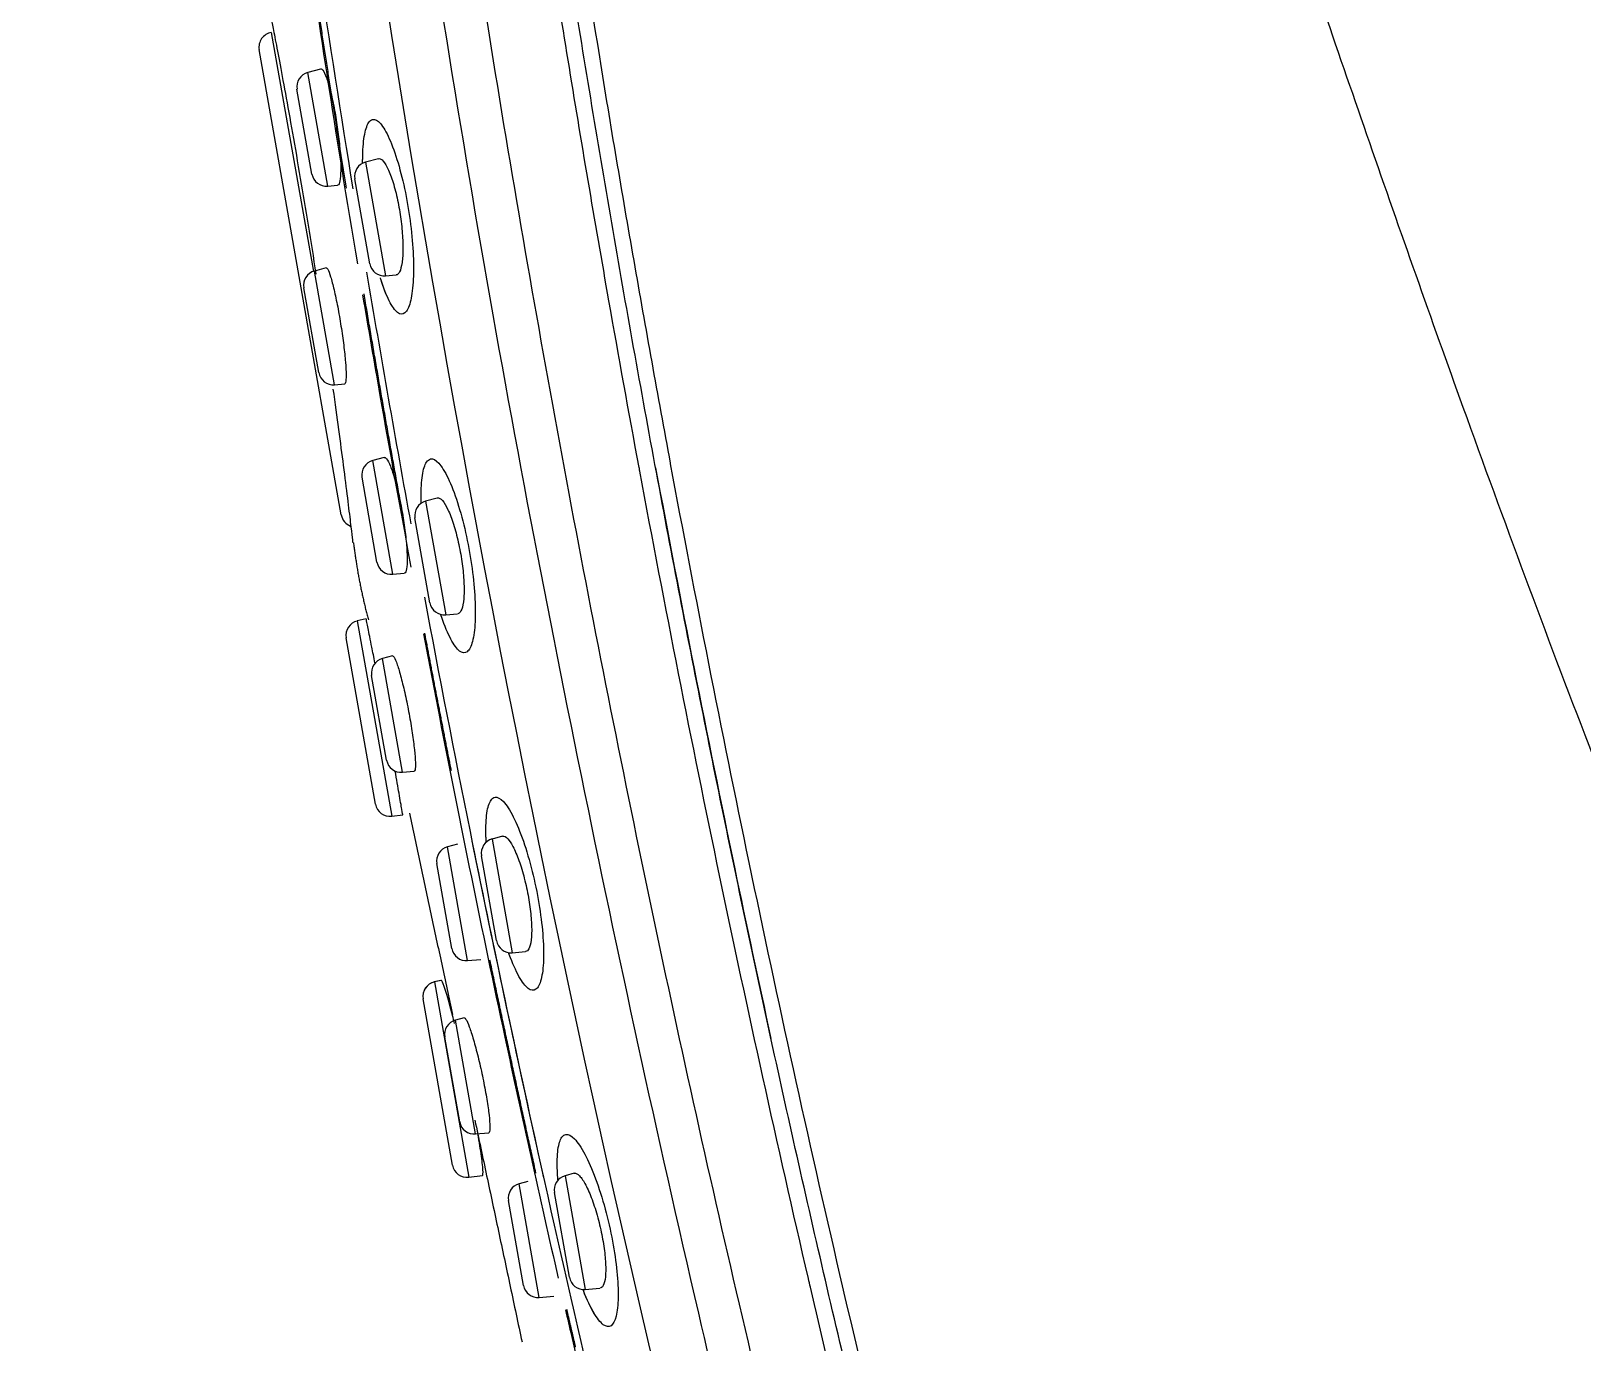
# Model space of a CAD drawing. Extents: x 0 to 3160, y 0 to 2315.
# Drawn here: x 2023.02 to 2054.55, y 1252.2 to 1278.86 of the extents above; entities that cross this region are included whole.
import ezdxf

# ---------------------------------------------------------------- set-up
doc = ezdxf.new("R2010")
doc.units = 0
doc.header["$LTSCALE"] = 10
doc.header["$MEASUREMENT"] = 0
doc.header["$PDMODE"] = 3
doc.header["$PDSIZE"] = -10
doc.layers.get('0').update_dxf_attribs({"linetype": 'CONTINUOUS'})
doc.layers.get('DEFPOINTS').update_dxf_attribs({"linetype": 'CONTINUOUS'})
doc.layers.add('1', color=7, linetype='CONTINUOUS')
doc.styles.add('Daelim Dimension', font='\x7f\x7f\x7f\x7f.TTF')
doc.dimstyles.new('DEFAULT', dxfattribs={"dimscale": 2, "dimtxt": 2, "dimasz": 2, "dimexe": 0, "dimexo": 2, "dimgap": 1, "dimtad": 1, "dimdec": 1, "dimzin": 9, "dimdsep": 46, "dimtxsty": 'Daelim Dimension', "dimcen": 0.5, "dimclrd": 252, "dimclre": 252, "dimclrt": 3, "dimadec": 1, "dimazin": 0, "dimtfac": 1, "dimtdec": 1, "dimtix": 1, "dimtmove": 0, "dimatfit": 3, "dimfxl": 0, "dimtolj": 1, "dimtzin": 1, "dimlwd": 9, "dimlwe": 9, "dimarcsym": 0})

# ---------------------------------------------------------------- blocks, each defined once
blk = doc.blocks.new('*D9')
at = {"color": 5, "lineweight": 9, "ltscale": 0.5}
for p, q in [((1659.114, 1273.856), (1659.114, 1437.376)), ((2066.626, 1346.077), (2066.626, 1437.376)), ((2058.626, 1435.376), (1667.114, 1435.376))]:
    blk.add_line(p, q, dxfattribs=at)
at = {"color": 5, "ltscale": 0.5}
for points in [[(1667.114, 1436.709), (1667.114, 1434.043), (1659.114, 1435.376)], [(2058.626, 1436.709), (2058.626, 1434.043), (2066.626, 1435.376)]]:
    blk.add_solid(points, dxfattribs=at)
at = {"layer": 'DEFPOINTS', "color": 0, "ltscale": 0.5}
for p in [(1659.114, 1435.376), (2066.626, 1342.077), (1659.114, 1269.856)]:
    blk.add_point(p, dxfattribs=at)
at = {"color": 7, "ltscale": 0.5, "insert": (1862.87, 1459.093), "char_height": 20, "attachment_point": 2, "style": 'Daelim Dimension'}
blk.add_mtext('\\A1;450', dxfattribs=at)
blk = doc.blocks.new('*D11')
at = {"color": 5, "lineweight": 9, "ltscale": 0.5}
for p, q in [((1750.512, 1321.474), (2345.833, 1321.474)), ((2343.833, 454.185), (2343.833, 1313.474)), ((2190.001, 446.185), (2345.833, 446.185))]:
    blk.add_line(p, q, dxfattribs=at)
at = {"color": 5, "ltscale": 0.5}
for points in [[(2342.499, 1313.474), (2345.166, 1313.474), (2343.833, 1321.474)], [(2342.499, 454.185), (2345.166, 454.185), (2343.833, 446.185)]]:
    blk.add_solid(points, dxfattribs=at)
at = {"layer": 'DEFPOINTS', "color": 0, "ltscale": 0.5}
for p in [(1746.512, 1321.474), (2343.833, 1321.474), (2186.001, 446.185)]:
    blk.add_point(p, dxfattribs=at)
at = {"color": 7, "ltscale": 0.5, "insert": (2328.127, 915.529), "char_height": 20, "attachment_point": 5, "rotation": 90, "style": 'Daelim Dimension'}
blk.add_mtext('\\A1;(1140)', dxfattribs=at)

msp = doc.modelspace()

# ---------------------------------------------------------------- linework, layer by layer
at = {"layer": '1', "color": 7, "linetype": 'Continuous', "lineweight": 13}
for p, q in [((2027.909, 1278.83), (2028.765, 1273.974)), ((2029.057, 1275.706), (2028.649, 1278.018)), ((2029.824, 1276.194), (2030.232, 1273.882)), ((2029.195, 1271.668), (2028.787, 1273.981)), ((2030.379, 1267.815), (2029.971, 1270.128)), ((2031.046, 1269.302), (2031.454, 1266.99)), ((2029.657, 1266.865), (2030.357, 1262.896)), ((2030.574, 1263.788), (2030.167, 1266.1)), ((2032.399, 1262.432), (2032.807, 1260.12)), ((2031.9, 1259.96), (2031.492, 1262.272)), ((2031.225, 1259.525), (2031.924, 1255.557)), ((2032.06, 1256.434), (2031.652, 1258.747)), ((2033.356, 1253.109), (2032.949, 1255.421)), ((2033.883, 1255.586), (2034.29, 1253.274))]:
    msp.add_line(p, q, dxfattribs=at)
at = {"layer": '1', "color": 7, "linetype": 'Continuous', "lineweight": 18}
for p, q in [((2027.663, 1278.482), (2027.663, 1278.482)), ((2029.33, 1269.024), (2027.663, 1278.482)), ((2028.912, 1278.088), (2028.649, 1278.018)), ((2028.431, 1277.676), (2028.431, 1277.676)), ((2028.735, 1275.952), (2028.431, 1277.676)), ((2030.086, 1276.265), (2029.824, 1276.194)), ((2029.91, 1274.129), (2029.606, 1275.852)), ((2029.057, 1275.706), (2029.257, 1275.723)), ((2029.025, 1274.044), (2028.787, 1273.981)), ((2028.569, 1273.639), (2028.569, 1273.639)), ((2028.873, 1271.915), (2028.569, 1273.639)), ((2030.232, 1273.882), (2030.447, 1273.901)), ((2029.195, 1271.668), (2029.401, 1271.686)), ((2030.203, 1270.19), (2029.971, 1270.128)), ((2029.753, 1269.786), (2029.753, 1269.786)), ((2030.057, 1268.062), (2029.753, 1269.786)), ((2031.283, 1269.365), (2031.046, 1269.302)), ((2031.132, 1267.236), (2030.829, 1268.96)), ((2030.379, 1267.815), (2030.611, 1267.836)), ((2031.454, 1266.99), (2031.696, 1267.011)), ((2029.838, 1266.906), (2029.657, 1266.865)), ((2029.429, 1266.52), (2029.429, 1266.52)), ((2030.025, 1263.142), (2029.429, 1266.52)), ((2030.374, 1266.156), (2030.167, 1266.1)), ((2029.949, 1265.759), (2029.949, 1265.759)), ((2030.253, 1264.035), (2029.949, 1265.759)), ((2030.574, 1263.788), (2030.812, 1263.809)), ((2030.357, 1262.896), (2030.582, 1262.924)), ((2031.695, 1262.327), (2031.492, 1262.272)), ((2032.608, 1262.488), (2032.399, 1262.432)), ((2032.486, 1260.367), (2032.182, 1262.091)), ((2031.274, 1261.931), (2031.274, 1261.931)), ((2031.578, 1260.207), (2031.274, 1261.931)), ((2032.807, 1260.12), (2033.078, 1260.144)), ((2031.9, 1259.96), (2032.165, 1259.983)), ((2031.357, 1259.556), (2031.222, 1259.525)), ((2031.359, 1259.556), (2031.225, 1259.525)), ((2030.994, 1259.18), (2030.994, 1259.18)), ((2031.59, 1255.802), (2030.994, 1259.18)), ((2030.997, 1259.181), (2030.997, 1259.181)), ((2031.592, 1255.802), (2030.997, 1259.181)), ((2031.831, 1258.795), (2031.652, 1258.747)), ((2031.434, 1258.405), (2031.434, 1258.405)), ((2031.738, 1256.681), (2031.434, 1258.405)), ((2032.06, 1256.434), (2032.328, 1256.458)), ((2031.922, 1255.556), (2032.201, 1255.59)), ((2031.924, 1255.557), (2032.202, 1255.591)), ((2033.125, 1255.469), (2032.949, 1255.421)), ((2034.065, 1255.635), (2033.883, 1255.586)), ((2032.731, 1255.079), (2032.731, 1255.079)), ((2033.035, 1253.356), (2032.731, 1255.079)), ((2033.969, 1253.52), (2033.665, 1255.244)), ((2033.356, 1253.109), (2033.651, 1253.135)), ((2034.29, 1253.274), (2034.589, 1253.3))]:
    msp.add_line(p, q, dxfattribs=at)
for centre, start, end in [((2027.958, 1278.534), 99.5, 190), ((2028.727, 1277.728), 105, 190), ((2029.902, 1275.905), 105, 190), ((2029.031, 1276.005), 190, 275), ((2028.865, 1273.691), 105, 190), ((2030.206, 1274.181), 190, 275), ((2029.169, 1271.967), 190, 275), ((2030.048, 1269.838), 105, 190), ((2031.124, 1269.012), 105, 190), ((2029.626, 1269.076), 190, 249.4415), ((2030.352, 1268.114), 190, 275), ((2031.428, 1267.288), 190, 275), ((2029.725, 1266.572), 103, 190), ((2030.244, 1265.811), 105, 190), ((2030.548, 1264.087), 190, 275), ((2030.32, 1263.194), 190, 277), ((2032.477, 1262.143), 105, 190), ((2031.57, 1261.983), 105, 190), ((2031.873, 1260.259), 190, 275), ((2032.781, 1260.419), 190, 275), ((2031.29, 1259.232), 103, 190), ((2031.292, 1259.233), 103, 190), ((2031.73, 1258.457), 105, 190), ((2032.034, 1256.733), 190, 275), ((2031.885, 1255.854), 190, 277), ((2031.888, 1255.854), 190, 277), ((2033.026, 1255.132), 105, 190), ((2033.96, 1255.296), 105, 190), ((2034.264, 1253.573), 190, 275), ((2033.33, 1253.408), 190, 275)]:
    msp.add_arc(centre, 0.3, start, end, dxfattribs=at)
at = {"layer": '1', "color": 7, "linetype": 'Continuous', "lineweight": 13}
for points, knots in [([(2065.509, 1240.031), (2064.782, 1241.463), (2063.145, 1244.685), (2060.586, 1250.159), (2057.671, 1256.814), (2054.801, 1263.961), (2052.303, 1270.691), (2050.233, 1276.571), (2048.198, 1282.509), (2046.852, 1286.663), (2046.086, 1289.027)], [0, 0, 0, 0, 0.091611, 0.206206, 0.343764, 0.504271, 0.643103, 0.751055, 0.85833, 1, 1, 1, 1]), ([(2033.309, 1286.629), (2033.519, 1285.247), (2033.938, 1282.483), (2034.565, 1278.332), (2035.268, 1274.197), (2035.762, 1271.444), (2036.017, 1270.072)], [0, 0, 0, 0, 0.250431, 0.500714, 0.750831, 1, 1, 1, 1]), ([(2031.182, 1286.302), (2031.622, 1283.539), (2032.009, 1280.762), (2032.913, 1275.23), (2033.396, 1272.469), (2034.937, 1264.199), (2036.087, 1258.704), (2038.631, 1247.752), (2040.022, 1242.304), (2042.282, 1234.201), (2043.064, 1231.51), (2044.694, 1226.15), (2045.58, 1223.493), (2046.376, 1220.81)], [0, 0, 0, 0, 0.125, 0.125, 0.25, 0.25, 0.5, 0.5, 0.75, 0.75, 0.875, 0.875, 1, 1, 1, 1]), ([(2045.532, 1220.619), (2044.67, 1223.329), (2042.961, 1228.705), (2040.64, 1236.794), (2038.512, 1244.807), (2036.332, 1253.763), (2034.156, 1263.754), (2032.037, 1274.868), (2030.9, 1282.344), (2030.328, 1286.107)], [0, 0, 0, 0, 0.127045, 0.25202, 0.37503, 0.496181, 0.662126, 0.829978, 1, 1, 1, 1]), ([(2034.772, 1273.377), (2034.485, 1275.006), (2034.208, 1276.637), (2033.814, 1279.059), (2033.69, 1279.85), (2033.569, 1280.641)], [0, 0, 0, 0, 0.673901, 0.673901, 1, 1, 1, 1]), ([(2038.867, 1253.319), (2038.853, 1253.377), (2038.84, 1253.435), (2037.563, 1258.948), (2036.42, 1264.421), (2035.399, 1269.912)], [0, 0, 0, 0, 0.010558, 0.010558, 1, 1, 1, 1]), ([(2039.461, 1253.578), (2039.461, 1253.578), (2040.038, 1251.091), (2040.64, 1248.61), (2041.266, 1246.136)], [0, 0, 0, 0, 0.000142, 1, 1, 1, 1])]:
    msp.add_open_spline(points, degree=3, knots=knots, dxfattribs=at)
at = {"layer": '1', "color": 7, "linetype": 'Continuous', "lineweight": 18}
for points, knots in [([(2046.998, 1224.814), (2046.865, 1225.238), (2046.219, 1227.316), (2045.07, 1231.052), (2043.63, 1236.045), (2042.256, 1241.05), (2040.951, 1246.068), (2039.716, 1251.098), (2038.549, 1256.138), (2037.451, 1261.188), (2036.422, 1266.247), (2035.463, 1271.314), (2034.574, 1276.388), (2033.755, 1281.468), (2033.254, 1284.856), (2033.003, 1286.55)], [0, 0, 0, 0, 0.021085, 0.103268, 0.185275, 0.267126, 0.34884, 0.430437, 0.511936, 0.593357, 0.674721, 0.756046, 0.837353, 0.918663, 1, 1, 1, 1]), ([(2028.078, 1284.547), (2028.388, 1282.361), (2028.881, 1278.885), (2029.442, 1275.412), (2029.658, 1274.124)], [0, 0, 0, 0, 0.628795, 1, 1, 1, 1]), ([(2027.922, 1279.04), (2027.935, 1278.971), (2027.994, 1278.664), (2028.179, 1277.691), (2028.49, 1275.942), (2028.712, 1274.586), (2028.816, 1273.92)], [0, 0, 0, 0, 0.146153, 0.435348, 0.724275, 1, 1, 1, 1]), ([(2028.913, 1278.089), (2028.926, 1278.092), (2028.941, 1278.083), (2028.98, 1278.032), (2029.005, 1277.98), (2029.056, 1277.838), (2029.083, 1277.746), (2029.136, 1277.538), (2029.163, 1277.419), (2029.21, 1277.169), (2029.232, 1277.036), (2029.269, 1276.774), (2029.285, 1276.641), (2029.308, 1276.393), (2029.316, 1276.275), (2029.322, 1276.069), (2029.321, 1275.978), (2029.31, 1275.836), (2029.3, 1275.783), (2029.278, 1275.734), (2029.268, 1275.724), (2029.257, 1275.723)], [0, 0, 0, 0, 0.081237, 0.081237, 0.189143, 0.189143, 0.296336, 0.296336, 0.402485, 0.402485, 0.507751, 0.507751, 0.612727, 0.612727, 0.718164, 0.718164, 0.824592, 0.824592, 0.932071, 0.932071, 1, 1, 1, 1]), ([(2029.766, 1276.185), (2029.766, 1276.211), (2029.766, 1276.236), (2029.768, 1276.437), (2029.779, 1276.593), (2029.819, 1276.841), (2029.85, 1276.936), (2029.911, 1277.031), (2029.939, 1277.053), (2029.968, 1277.06)], [0, 0, 0, 0, 0.050822, 0.050822, 0.406485, 0.406485, 0.769272, 0.769272, 1, 1, 1, 1]), ([(2029.766, 1276.172), (2029.766, 1276.203), (2029.766, 1276.232), (2029.768, 1276.437), (2029.779, 1276.593), (2029.819, 1276.841), (2029.85, 1276.936), (2029.911, 1277.031), (2029.939, 1277.053), (2029.968, 1277.06)], [0, 0, 0, 0, 0.058415, 0.058415, 0.411233, 0.411233, 0.771118, 0.771118, 1, 1, 1, 1]), ([(2029.968, 1277.06), (2030.016, 1277.071), (2030.07, 1277.042), (2030.185, 1276.912), (2030.247, 1276.807), (2030.368, 1276.538), (2030.429, 1276.37), (2030.539, 1275.998), (2030.59, 1275.79), (2030.676, 1275.364), (2030.713, 1275.141), (2030.766, 1274.709), (2030.785, 1274.494), (2030.802, 1274.098), (2030.801, 1273.911), (2030.781, 1273.589), (2030.761, 1273.45), (2030.704, 1273.237), (2030.667, 1273.163), (2030.58, 1273.092), (2030.529, 1273.095), (2030.421, 1273.179), (2030.362, 1273.261), (2030.247, 1273.491), (2030.189, 1273.641), (2030.134, 1273.814)], [0, 0, 0, 0, 0.085168, 0.085168, 0.170399, 0.170399, 0.254583, 0.254583, 0.336756, 0.336756, 0.417221, 0.417221, 0.49713, 0.49713, 0.57787, 0.57787, 0.660422, 0.660422, 0.744927, 0.744927, 0.830617, 0.830617, 0.916183, 0.916183, 1, 1, 1, 1]), ([(2029.968, 1277.06), (2030.016, 1277.071), (2030.07, 1277.042), (2030.185, 1276.912), (2030.247, 1276.807), (2030.368, 1276.538), (2030.429, 1276.37), (2030.539, 1275.998), (2030.59, 1275.79), (2030.676, 1275.364), (2030.713, 1275.141), (2030.766, 1274.709), (2030.785, 1274.494), (2030.802, 1274.098), (2030.801, 1273.911), (2030.781, 1273.589), (2030.761, 1273.45), (2030.704, 1273.237), (2030.667, 1273.163), (2030.58, 1273.092), (2030.529, 1273.095), (2030.421, 1273.179), (2030.362, 1273.261), (2030.247, 1273.492), (2030.188, 1273.642), (2030.131, 1273.825), (2030.128, 1273.833), (2030.126, 1273.841)], [0, 0, 0, 0, 0.084794, 0.084794, 0.16965, 0.16965, 0.253465, 0.253465, 0.335277, 0.335277, 0.415388, 0.415388, 0.494945, 0.494945, 0.575331, 0.575331, 0.65752, 0.65752, 0.741654, 0.741654, 0.826967, 0.826967, 0.912157, 0.912157, 0.996047, 0.996047, 1, 1, 1, 1]), ([(2030.088, 1276.265), (2030.103, 1276.269), (2030.119, 1276.267), (2030.168, 1276.241), (2030.203, 1276.2), (2030.274, 1276.077), (2030.311, 1275.994), (2030.381, 1275.798), (2030.414, 1275.683), (2030.473, 1275.441), (2030.499, 1275.31), (2030.541, 1275.05), (2030.558, 1274.918), (2030.579, 1274.668), (2030.585, 1274.547), (2030.584, 1274.329), (2030.578, 1274.231), (2030.555, 1274.07), (2030.538, 1274.005), (2030.497, 1273.925), (2030.473, 1273.903), (2030.448, 1273.901)], [0, 0, 0, 0, 0.057509, 0.057509, 0.167285, 0.167285, 0.275992, 0.275992, 0.382369, 0.382369, 0.486258, 0.486258, 0.588696, 0.588696, 0.691356, 0.691356, 0.795768, 0.795768, 0.90268, 0.90268, 1, 1, 1, 1]), ([(2029.026, 1274.045), (2029.034, 1274.047), (2029.045, 1274.037), (2029.073, 1273.986), (2029.093, 1273.934), (2029.137, 1273.792), (2029.161, 1273.701), (2029.209, 1273.494), (2029.234, 1273.375), (2029.282, 1273.126), (2029.305, 1272.992), (2029.346, 1272.729), (2029.365, 1272.596), (2029.395, 1272.349), (2029.408, 1272.231), (2029.424, 1272.025), (2029.429, 1271.935), (2029.43, 1271.795), (2029.426, 1271.744), (2029.415, 1271.697), (2029.409, 1271.687), (2029.401, 1271.686)], [0, 0, 0, 0, 0.078862, 0.078862, 0.186351, 0.186351, 0.293562, 0.293562, 0.400299, 0.400299, 0.506582, 0.506582, 0.61267, 0.61267, 0.718933, 0.718933, 0.825654, 0.825654, 0.932884, 0.932884, 1, 1, 1, 1]), ([(2029.764, 1273.498), (2029.88, 1272.814), (2030.199, 1270.967), (2030.532, 1269.122), (2030.747, 1267.961)], [0, 0, 0, 0, 0.370162, 1, 1, 1, 1]), ([(2035.399, 1269.912), (2035.395, 1269.936), (2035.391, 1269.959), (2035.176, 1271.113), (2034.972, 1272.245), (2034.772, 1273.377)], [0, 0, 0, 0, 0.020311, 0.020311, 1, 1, 1, 1]), ([(2029.162, 1271.581), (2029.243, 1271.007), (2029.391, 1269.892), (2029.531, 1268.746), (2029.565, 1268.458), (2029.565, 1268.457)], [0, 0, 0, 0, 0.310262, 0.654512, 1, 1, 1, 1]), ([(2030.204, 1270.19), (2030.218, 1270.194), (2030.234, 1270.185), (2030.275, 1270.133), (2030.302, 1270.081), (2030.359, 1269.939), (2030.39, 1269.848), (2030.449, 1269.64), (2030.479, 1269.52), (2030.534, 1269.271), (2030.56, 1269.138), (2030.604, 1268.876), (2030.622, 1268.744), (2030.651, 1268.498), (2030.661, 1268.381), (2030.672, 1268.177), (2030.672, 1268.087), (2030.664, 1267.947), (2030.655, 1267.895), (2030.633, 1267.847), (2030.623, 1267.837), (2030.611, 1267.836)], [0, 0, 0, 0, 0.081927, 0.081927, 0.190022, 0.190022, 0.297703, 0.297703, 0.404406, 0.404406, 0.510022, 0.510022, 0.614976, 0.614976, 0.720016, 0.720016, 0.825839, 0.825839, 0.932758, 0.932758, 1, 1, 1, 1]), ([(2030.955, 1269.252), (2030.954, 1269.296), (2030.953, 1269.338), (2030.952, 1269.553), (2030.961, 1269.705), (2030.998, 1269.948), (2031.028, 1270.041), (2031.089, 1270.131), (2031.116, 1270.152), (2031.146, 1270.159)], [0, 0, 0, 0, 0.081624, 0.081624, 0.426509, 0.426509, 0.778268, 0.778268, 1, 1, 1, 1]), ([(2030.955, 1269.267), (2030.954, 1269.305), (2030.953, 1269.343), (2030.952, 1269.553), (2030.961, 1269.705), (2030.998, 1269.948), (2031.028, 1270.041), (2031.089, 1270.131), (2031.116, 1270.152), (2031.146, 1270.159)], [0, 0, 0, 0, 0.073099, 0.073099, 0.421186, 0.421186, 0.77621, 0.77621, 1, 1, 1, 1]), ([(2031.146, 1270.159), (2031.195, 1270.169), (2031.252, 1270.14), (2031.372, 1270.007), (2031.438, 1269.902), (2031.567, 1269.631), (2031.633, 1269.462), (2031.753, 1269.088), (2031.81, 1268.878), (2031.906, 1268.452), (2031.947, 1268.228), (2032.01, 1267.797), (2032.032, 1267.584), (2032.057, 1267.191), (2032.059, 1267.007), (2032.043, 1266.69), (2032.025, 1266.553), (2031.971, 1266.346), (2031.934, 1266.274), (2031.846, 1266.206), (2031.793, 1266.211), (2031.681, 1266.297), (2031.62, 1266.38), (2031.497, 1266.612), (2031.433, 1266.763), (2031.37, 1266.949), (2031.366, 1266.959), (2031.363, 1266.97)], [0, 0, 0, 0, 0.084982, 0.084982, 0.170013, 0.170013, 0.254204, 0.254204, 0.336406, 0.336406, 0.416655, 0.416655, 0.495968, 0.495968, 0.575772, 0.575772, 0.657211, 0.657211, 0.740668, 0.740668, 0.825603, 0.825603, 0.910811, 0.910811, 0.995021, 0.995021, 1, 1, 1, 1]), ([(2031.146, 1270.159), (2031.195, 1270.169), (2031.252, 1270.14), (2031.372, 1270.007), (2031.438, 1269.902), (2031.567, 1269.631), (2031.633, 1269.462), (2031.753, 1269.088), (2031.81, 1268.878), (2031.906, 1268.452), (2031.947, 1268.228), (2032.01, 1267.797), (2032.032, 1267.584), (2032.057, 1267.191), (2032.059, 1267.007), (2032.043, 1266.69), (2032.025, 1266.553), (2031.971, 1266.346), (2031.934, 1266.274), (2031.846, 1266.206), (2031.793, 1266.211), (2031.681, 1266.297), (2031.62, 1266.38), (2031.497, 1266.612), (2031.433, 1266.763), (2031.368, 1266.956), (2031.362, 1266.973), (2031.356, 1266.991)], [0, 0, 0, 0, 0.0847, 0.0847, 0.169449, 0.169449, 0.25336, 0.25336, 0.33529, 0.33529, 0.415272, 0.415272, 0.494322, 0.494322, 0.573861, 0.573861, 0.65503, 0.65503, 0.73821, 0.73821, 0.822863, 0.822863, 0.907788, 0.907788, 0.991718, 0.991718, 1, 1, 1, 1]), ([(2035.721, 1269.978), (2036.228, 1267.257), (2036.991, 1263.386), (2037.814, 1259.526), (2038.065, 1258.378)], [0, 0, 0, 0, 0.702134, 1, 1, 1, 1]), ([(2036.017, 1270.072), (2036.018, 1270.067), (2036.521, 1267.356), (2037.608, 1261.846), (2038.815, 1256.363), (2039.461, 1253.578)], [0, 0, 0, 0, 0.000874, 0.491254, 1, 1, 1, 1]), ([(2031.283, 1269.365), (2031.284, 1269.366), (2031.286, 1269.366), (2031.316, 1269.372), (2031.35, 1269.354), (2031.422, 1269.273), (2031.461, 1269.209), (2031.538, 1269.046), (2031.577, 1268.944), (2031.648, 1268.72), (2031.681, 1268.595), (2031.738, 1268.339), (2031.763, 1268.206), (2031.8, 1267.948), (2031.814, 1267.821), (2031.828, 1267.587), (2031.83, 1267.477), (2031.821, 1267.288), (2031.81, 1267.208), (2031.777, 1267.085), (2031.755, 1267.043), (2031.719, 1267.016), (2031.709, 1267.012), (2031.698, 1267.011)], [0, 0, 0, 0, 0.005327, 0.005327, 0.114837, 0.114837, 0.224609, 0.224609, 0.332919, 0.332919, 0.438658, 0.438658, 0.541971, 0.541971, 0.644158, 0.644158, 0.746974, 0.746974, 0.851839, 0.851839, 0.959264, 0.959264, 1, 1, 1, 1]), ([(2030.016, 1266.014), (2029.993, 1266.128), (2029.972, 1266.236), (2029.922, 1266.488), (2029.896, 1266.62), (2029.858, 1266.81), (2029.846, 1266.872), (2029.84, 1266.903), (2029.839, 1266.907), (2029.839, 1266.906)], [0, 0, 0, 0, 0.20842, 0.20842, 0.54758, 0.54758, 0.886817, 0.886817, 1, 1, 1, 1]), ([(2031.002, 1266.601), (2031.108, 1266.039), (2031.634, 1263.303), (2032.526, 1258.933), (2033.368, 1255.136), (2033.74, 1253.506)], [0, 0, 0, 0, 0.128179, 0.625152, 1, 1, 1, 1]), ([(2030.374, 1266.156), (2030.383, 1266.158), (2030.394, 1266.149), (2030.425, 1266.098), (2030.446, 1266.046), (2030.494, 1265.905), (2030.521, 1265.814), (2030.575, 1265.607), (2030.604, 1265.488), (2030.658, 1265.239), (2030.685, 1265.106), (2030.733, 1264.844), (2030.755, 1264.711), (2030.792, 1264.465), (2030.807, 1264.348), (2030.829, 1264.144), (2030.835, 1264.055), (2030.839, 1263.917), (2030.837, 1263.866), (2030.826, 1263.819), (2030.82, 1263.81), (2030.812, 1263.809)], [0, 0, 0, 0, 0.079242, 0.079242, 0.18678, 0.18678, 0.294269, 0.294269, 0.401385, 0.401385, 0.50797, 0.50797, 0.614132, 0.614132, 0.7202, 0.7202, 0.826545, 0.826545, 0.933383, 0.933383, 1, 1, 1, 1]), ([(2030.582, 1262.924), (2030.582, 1262.924), (2030.575, 1262.962), (2030.55, 1263.11), (2030.53, 1263.222), (2030.483, 1263.489), (2030.456, 1263.644), (2030.426, 1263.814)], [0, 0, 0, 0, 0.342931, 0.342931, 0.685865, 0.685865, 1, 1, 1, 1]), ([(2032.278, 1262.385), (2032.275, 1262.432), (2032.273, 1262.477), (2032.268, 1262.691), (2032.275, 1262.841), (2032.309, 1263.079), (2032.338, 1263.168), (2032.398, 1263.255), (2032.426, 1263.275), (2032.456, 1263.281)], [0, 0, 0, 0, 0.087774, 0.087774, 0.43132, 0.43132, 0.781468, 0.781468, 1, 1, 1, 1]), ([(2032.278, 1262.374), (2032.275, 1262.424), (2032.273, 1262.474), (2032.268, 1262.691), (2032.275, 1262.841), (2032.309, 1263.079), (2032.338, 1263.168), (2032.398, 1263.255), (2032.426, 1263.275), (2032.456, 1263.281)], [0, 0, 0, 0, 0.09445, 0.09445, 0.435482, 0.435482, 0.783067, 0.783067, 1, 1, 1, 1]), ([(2032.456, 1263.281), (2032.505, 1263.29), (2032.564, 1263.26), (2032.69, 1263.125), (2032.759, 1263.019), (2032.896, 1262.746), (2032.966, 1262.577), (2033.097, 1262.201), (2033.159, 1261.991), (2033.265, 1261.562), (2033.312, 1261.339), (2033.383, 1260.909), (2033.41, 1260.696), (2033.441, 1260.307), (2033.446, 1260.126), (2033.436, 1259.814), (2033.419, 1259.68), (2033.368, 1259.478), (2033.331, 1259.408), (2033.243, 1259.344), (2033.189, 1259.35), (2033.073, 1259.438), (2033.009, 1259.522), (2032.879, 1259.755), (2032.811, 1259.908), (2032.743, 1260.093), (2032.74, 1260.102), (2032.736, 1260.112)], [0, 0, 0, 0, 0.08524, 0.08524, 0.170513, 0.170513, 0.255186, 0.255186, 0.337946, 0.337946, 0.418539, 0.418539, 0.497822, 0.497822, 0.577236, 0.577236, 0.658079, 0.658079, 0.740966, 0.740966, 0.825587, 0.825587, 0.91087, 0.91087, 0.995492, 0.995492, 1, 1, 1, 1]), ([(2032.456, 1263.281), (2032.505, 1263.29), (2032.564, 1263.26), (2032.69, 1263.125), (2032.759, 1263.019), (2032.896, 1262.746), (2032.966, 1262.577), (2033.097, 1262.201), (2033.159, 1261.991), (2033.265, 1261.562), (2033.312, 1261.339), (2033.383, 1260.909), (2033.41, 1260.696), (2033.441, 1260.307), (2033.446, 1260.126), (2033.436, 1259.814), (2033.419, 1259.68), (2033.368, 1259.478), (2033.331, 1259.408), (2033.243, 1259.344), (2033.189, 1259.35), (2033.073, 1259.438), (2033.009, 1259.522), (2032.879, 1259.755), (2032.811, 1259.908), (2032.742, 1260.095), (2032.738, 1260.106), (2032.734, 1260.118)], [0, 0, 0, 0, 0.085161, 0.085161, 0.170353, 0.170353, 0.254948, 0.254948, 0.33763, 0.33763, 0.418149, 0.418149, 0.497358, 0.497358, 0.576697, 0.576697, 0.657465, 0.657465, 0.740274, 0.740274, 0.824817, 0.824817, 0.91002, 0.91002, 0.994563, 0.994563, 1, 1, 1, 1]), ([(2032.609, 1262.488), (2032.626, 1262.493), (2032.644, 1262.49), (2032.697, 1262.462), (2032.736, 1262.42), (2032.815, 1262.295), (2032.857, 1262.21), (2032.938, 1262.012), (2032.978, 1261.896), (2033.049, 1261.652), (2033.081, 1261.52), (2033.135, 1261.26), (2033.157, 1261.128), (2033.188, 1260.881), (2033.197, 1260.762), (2033.204, 1260.551), (2033.201, 1260.456), (2033.182, 1260.301), (2033.166, 1260.239), (2033.127, 1260.165), (2033.105, 1260.146), (2033.079, 1260.144)], [0, 0, 0, 0, 0.061844, 0.061844, 0.171717, 0.171717, 0.281467, 0.281467, 0.389334, 0.389334, 0.494425, 0.494425, 0.59722, 0.59722, 0.699264, 0.699264, 0.80235, 0.80235, 0.907753, 0.907753, 1, 1, 1, 1]), ([(2031.635, 1258.679), (2031.607, 1258.791), (2031.579, 1258.896), (2031.512, 1259.145), (2031.474, 1259.275), (2031.412, 1259.463), (2031.388, 1259.524), (2031.367, 1259.554), (2031.363, 1259.557), (2031.359, 1259.556)], [0, 0, 0, 0, 0.205989, 0.205989, 0.547361, 0.547361, 0.889066, 0.889066, 1, 1, 1, 1]), ([(2031.831, 1258.795), (2031.84, 1258.797), (2031.852, 1258.787), (2031.884, 1258.736), (2031.907, 1258.685), (2031.959, 1258.544), (2031.988, 1258.454), (2032.049, 1258.247), (2032.08, 1258.129), (2032.141, 1257.88), (2032.172, 1257.747), (2032.227, 1257.485), (2032.252, 1257.353), (2032.295, 1257.108), (2032.313, 1256.991), (2032.339, 1256.789), (2032.347, 1256.701), (2032.354, 1256.564), (2032.352, 1256.514), (2032.342, 1256.468), (2032.336, 1256.459), (2032.328, 1256.458)], [0, 0, 0, 0, 0.079538, 0.079538, 0.187027, 0.187027, 0.294719, 0.294719, 0.402202, 0.402202, 0.509141, 0.509141, 0.615473, 0.615473, 0.721448, 0.721448, 0.82748, 0.82748, 0.933927, 0.933927, 1, 1, 1, 1]), ([(2032.202, 1255.591), (2032.212, 1255.592), (2032.215, 1255.632), (2032.206, 1255.781), (2032.193, 1255.894), (2032.154, 1256.167), (2032.128, 1256.329), (2032.097, 1256.507)], [0, 0, 0, 0, 0.338926, 0.338926, 0.67788, 0.67788, 1, 1, 1, 1]), ([(2033.735, 1255.502), (2033.73, 1255.566), (2033.726, 1255.627), (2033.717, 1255.853), (2033.721, 1256), (2033.752, 1256.232), (2033.779, 1256.319), (2033.839, 1256.402), (2033.865, 1256.421), (2033.895, 1256.426)], [0, 0, 0, 0, 0.116008, 0.116008, 0.450059, 0.450059, 0.790083, 0.790083, 1, 1, 1, 1]), ([(2033.735, 1255.502), (2033.73, 1255.566), (2033.726, 1255.627), (2033.717, 1255.853), (2033.721, 1256), (2033.752, 1256.232), (2033.779, 1256.319), (2033.839, 1256.402), (2033.865, 1256.421), (2033.895, 1256.426)], [0, 0, 0, 0, 0.116008, 0.116008, 0.450059, 0.450059, 0.790083, 0.790083, 1, 1, 1, 1]), ([(2033.895, 1256.426), (2033.945, 1256.434), (2034.006, 1256.403), (2034.136, 1256.266), (2034.208, 1256.159), (2034.353, 1255.886), (2034.428, 1255.715), (2034.568, 1255.338), (2034.636, 1255.127), (2034.752, 1254.697), (2034.804, 1254.473), (2034.885, 1254.044), (2034.915, 1253.832), (2034.954, 1253.446), (2034.962, 1253.267), (2034.957, 1252.96), (2034.943, 1252.829), (2034.894, 1252.632), (2034.858, 1252.565), (2034.77, 1252.505), (2034.716, 1252.512), (2034.597, 1252.602), (2034.53, 1252.687), (2034.393, 1252.921), (2034.321, 1253.075), (2034.249, 1253.26), (2034.245, 1253.268), (2034.242, 1253.277)], [0, 0, 0, 0, 0.085431, 0.085431, 0.170875, 0.170875, 0.256, 0.256, 0.339349, 0.339349, 0.420369, 0.420369, 0.499713, 0.499713, 0.578807, 0.578807, 0.659084, 0.659084, 0.741379, 0.741379, 0.825623, 0.825623, 0.910905, 0.910905, 0.995894, 0.995894, 1, 1, 1, 1]), ([(2033.895, 1256.426), (2033.945, 1256.434), (2034.006, 1256.403), (2034.136, 1256.266), (2034.208, 1256.159), (2034.353, 1255.886), (2034.428, 1255.715), (2034.568, 1255.338), (2034.636, 1255.127), (2034.752, 1254.697), (2034.804, 1254.473), (2034.885, 1254.044), (2034.915, 1253.832), (2034.954, 1253.446), (2034.962, 1253.267), (2034.957, 1252.96), (2034.943, 1252.829), (2034.894, 1252.632), (2034.858, 1252.565), (2034.77, 1252.505), (2034.716, 1252.512), (2034.597, 1252.602), (2034.53, 1252.687), (2034.396, 1252.917), (2034.327, 1253.063), (2034.26, 1253.231)], [0, 0, 0, 0, 0.086057, 0.086057, 0.172128, 0.172128, 0.257877, 0.257877, 0.341837, 0.341837, 0.42345, 0.42345, 0.503376, 0.503376, 0.58305, 0.58305, 0.663916, 0.663916, 0.746814, 0.746814, 0.831676, 0.831676, 0.917583, 0.917583, 1, 1, 1, 1]), ([(2034.065, 1255.635), (2034.068, 1255.636), (2034.07, 1255.636), (2034.101, 1255.641), (2034.137, 1255.622), (2034.214, 1255.542), (2034.257, 1255.478), (2034.343, 1255.315), (2034.387, 1255.213), (2034.47, 1254.988), (2034.51, 1254.862), (2034.58, 1254.605), (2034.611, 1254.471), (2034.659, 1254.214), (2034.678, 1254.088), (2034.702, 1253.857), (2034.707, 1253.75), (2034.705, 1253.566), (2034.697, 1253.488), (2034.668, 1253.37), (2034.647, 1253.33), (2034.612, 1253.305), (2034.602, 1253.301), (2034.591, 1253.3)], [0, 0, 0, 0, 0.007565, 0.007565, 0.116446, 0.116446, 0.226649, 0.226649, 0.336301, 0.336301, 0.443654, 0.443654, 0.54808, 0.54808, 0.650402, 0.650402, 0.752367, 0.752367, 0.855769, 0.855769, 0.961718, 0.961718, 1, 1, 1, 1]), ([(2033.888, 1252.86), (2033.929, 1252.685), (2034.227, 1251.396), (2034.531, 1250.108), (2034.799, 1248.997)], [0, 0, 0, 0, 0.135846, 1, 1, 1, 1])]:
    msp.add_open_spline(points, degree=3, knots=knots, dxfattribs=at)
for points, degree in [([(2029.348, 1285.481), (2031.868, 1267.558), (2035.677, 1249.883), (2040.751, 1232.45)], 3), ([(2029.348, 1285.481), (2031.868, 1267.558), (2035.677, 1249.883), (2040.751, 1232.45)], 3), ([(2028.216, 1284.664), (2028.628, 1281.652), (2029.078, 1278.647), (2029.566, 1275.65)], 3), ([(2029.847, 1273.954), (2030.134, 1272.248), (2030.433, 1270.544), (2030.744, 1268.842)], 3), ([(2029.58, 1268.457), (2029.675, 1267.663), (2029.882, 1266.889)], 2), ([(2031.021, 1267.347), (2032.214, 1260.99), (2033.58, 1254.665), (2035.119, 1248.374)], 3), ([(2030.719, 1262.955), (2031.59, 1258.862)], 1), ([(2031.988, 1262.387), (2032.451, 1260.102), (2032.936, 1257.821), (2033.443, 1255.545)], 3), ([(2032.047, 1256.712), (2033.005, 1252.207)], 1), ([(2040.207, 1247.735), (2039.746, 1249.592), (2039.3, 1251.454), (2038.867, 1253.319)], 3)]:
    msp.add_open_spline(points, degree=degree, dxfattribs=at)
for points, weights in [([(2029.438, 1275.667), (2029.222, 1276.997), (2029.014, 1278.327), (2028.813, 1279.659)], [0.991425653507, 0.991425641015, 0.991425627464, 0.99142561285]), ([(2030.553, 1269.185), (2030.291, 1270.628), (2030.038, 1272.072), (2029.794, 1273.516)], [0.991425706038, 0.9914256962, 0.991425685115, 0.991425672781]), ([(2031.569, 1263.826), (2031.386, 1264.755), (2031.206, 1265.684), (2031.03, 1266.614)], [0.991425736881, 0.991425732524, 0.991425727649, 0.991425722257]), ([(2033.289, 1255.638), (2032.968, 1257.08), (2032.657, 1258.524), (2032.354, 1259.969)], [0.991425761943, 0.991425759886, 0.991425756577, 0.991425752015]), ([(2034.095, 1252.1), (2034.035, 1252.355), (2033.976, 1252.61), (2033.917, 1252.866)], [0.991425764484, 0.991425764482, 0.991425764441, 0.99142576436])]:
    msp.add_rational_spline(points, weights, degree=3, dxfattribs=at)

# ---------------------------------------------------------------- dimensions: what is measured, and where the dimension line sits
at = {"color": 5, "ltscale": 0.5}
for base, p1, p2, angle, text, picture, middle in [((1659.114, 1435.376), (2066.626, 1342.077), (1659.114, 1269.856), 180, '450', '*D9', (1862.87, 1435.376)), ((2343.833, 1321.474), (2186.001, 446.185), (1746.512, 1321.474), 90, '(1140)', '*D11', (2343.833, 915.529))]:
    dim = msp.add_linear_dim(base=base, p1=p1, p2=p2, angle=angle, text=text, dimstyle='DEFAULT', override={"dimtxt": 10, "dimasz": 4, "dimexe": 1, "dimdec": 0, "dimclrd": 5, "dimclre": 5, "dimclrt": 7}, dxfattribs=at)
    dim.commit()
    dim.dimension.update_dxf_attribs({"geometry": picture, "text_midpoint": middle, "dimtype": 160})

doc.saveas('drawing.dxf')
